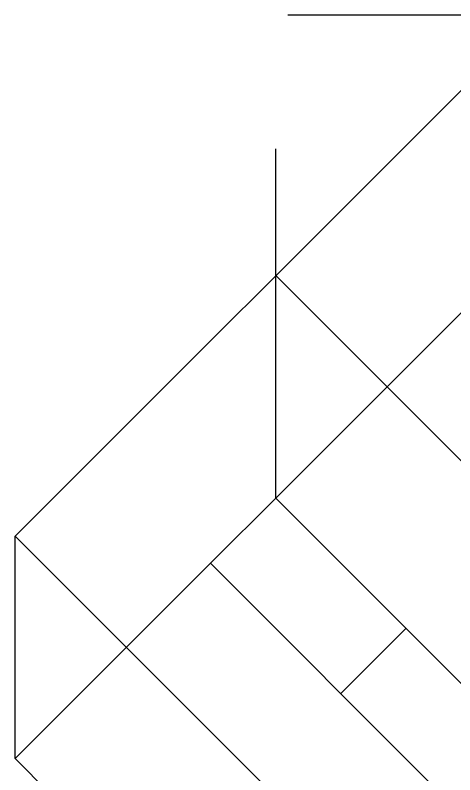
# Model space of a CAD drawing. Units: millimetres at full size, sheet at 1:50. Extents: x -18962 to 31470, y -20980 to 29837.
# Drawn here: x -11677 to -7333, y 22329 to 29837 of the extents above; entities that cross this region are included whole.
import ezdxf

# ---------------------------------------------------------------- set-up
doc = ezdxf.new("R2010")
doc.units = ezdxf.units.MM
doc.header["$LTSCALE"] = 50
doc.linetypes.add('DASHED1', pattern=[1.8, 1.2, -0.6])
doc.layers.add('0-0', color=4, linetype='DASHED1', lineweight=9)

msp = doc.modelspace()

# ---------------------------------------------------------------- linework, layer by layer
at = {"layer": '0-0', "color": 7, "linetype": 'Continuous', "lineweight": 25}
for p, q in [((-11676.61, 24689.04), (-6528.88, 29836.77)), ((-6528.88, 29836.77), (-8982.88, 29836.77)), ((-9102.75, 25062.9), (-9102.75, 28515.8)), ((-11676.61, 22489.04), (-6528.88, 27636.77)), ((-9102.75, 27262.9), (-6954.91, 25115.07)), ((-9102.75, 25062.9), (-1059.41, 17019.57)), ((-11676.61, 22489.04), (-11676.61, 24689.04)), ((-11676.61, 24689.04), (-2346.34, 15358.76)), ((-9746.21, 24419.44), (-415.94, 15089.16)), ((-8459.28, 23132.5), (-7815.81, 23775.97)), ((-11676.61, 22489.04), (-2346.34, 13158.76))]:
    msp.add_line(p, q, dxfattribs=at)

doc.saveas('drawing.dxf')
